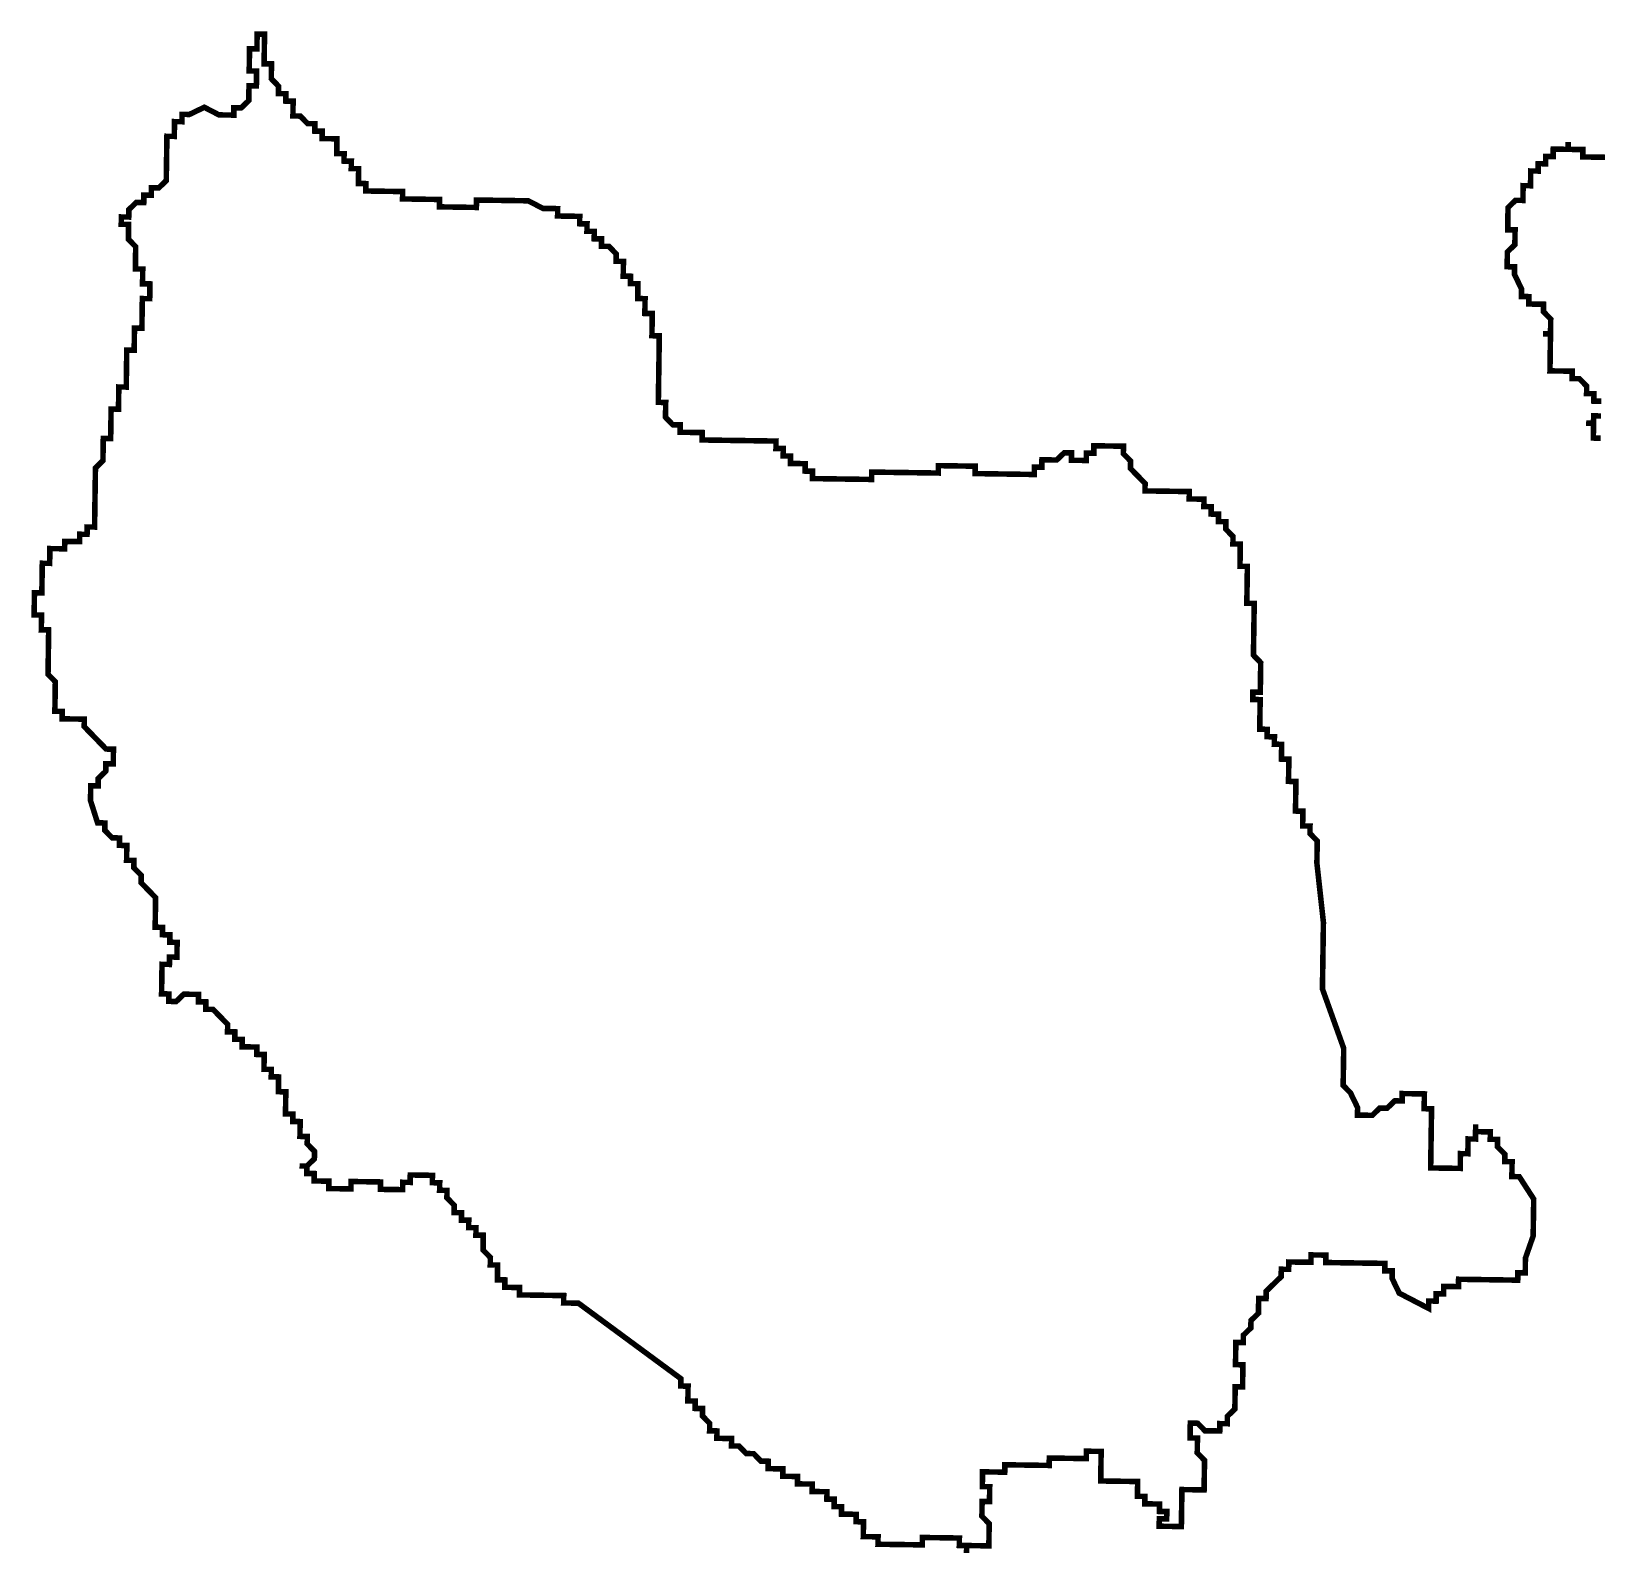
# Model space of a CAD drawing. Header units: metres. Extents: x 257673 to 289848, y 2129691 to 2228029.
# Drawn here: x 269613 to 270455, y 2143900 to 2144720 of the extents above; entities that cross this region are included whole.
import ezdxf

# ---------------------------------------------------------------- set-up
doc = ezdxf.new("R2010")
doc.units = ezdxf.units.M
doc.header["$MEASUREMENT"] = 0
doc.layers.add('HAZARDS LINE', color=1, linetype='Continuous')

msp = doc.modelspace()

# ---------------------------------------------------------------- linework, layer by layer
at = {"layer": 'HAZARDS LINE', "lineweight": 0, "const_width": 2.98}
msp.add_lwpolyline([(270304.32, 2144272.19), (270304.38, 2144276.16), (270304.44, 2144280.14), (270304.5, 2144284.11), (270300.59, 2144288.15), (270300.64, 2144292.12), (270296.67, 2144292.18), (270296.73, 2144296.16), (270296.79, 2144300.13), (270292.81, 2144300.19), (270292.87, 2144304.17), (270292.93, 2144308.14), (270292.99, 2144312.12), (270293.05, 2144316.09), (270289.07, 2144316.15), (270289.13, 2144320.13), (270289.19, 2144324.1), (270289.25, 2144328.08), (270285.28, 2144328.14), (270285.33, 2144332.11), (270285.39, 2144336.09), (270281.42, 2144336.15), (270281.48, 2144340.12), (270277.5, 2144340.18), (270277.56, 2144344.16), (270273.59, 2144344.22), (270273.65, 2144348.19), (270273.7, 2144352.17), (270273.76, 2144356.14), (270273.82, 2144360.12), (270269.85, 2144360.18), (270269.91, 2144364.15), (270273.88, 2144364.1), (270273.94, 2144368.07), (270274, 2144372.05), (270274.06, 2144376.02), (270274.12, 2144380), (270270.2, 2144384.03), (270270.26, 2144388.01), (270270.32, 2144391.98), (270270.44, 2144399.93), (270270.5, 2144403.91), (270270.56, 2144407.89), (270270.61, 2144411.86), (270266.64, 2144411.92), (270266.7, 2144415.9), (270266.76, 2144419.87), (270266.82, 2144423.85), (270266.88, 2144427.82), (270266.93, 2144431.8), (270262.96, 2144431.86), (270263.02, 2144435.83), (270263.08, 2144439.81), (270263.14, 2144443.78), (270259.16, 2144443.84), (270259.22, 2144447.82), (270255.31, 2144451.85), (270255.36, 2144455.83), (270251.39, 2144455.89), (270251.45, 2144459.86), (270247.47, 2144459.92), (270247.53, 2144463.9), (270243.56, 2144463.96), (270243.62, 2144467.93), (270239.64, 2144467.99), (270235.67, 2144468.05), (270235.73, 2144472.02), (270231.75, 2144472.08), (270227.78, 2144472.14), (270223.8, 2144472.2), (270219.83, 2144472.26), (270215.85, 2144472.32), (270211.88, 2144472.38), (270211.94, 2144476.35), (270208.02, 2144480.39), (270204.1, 2144484.42), (270204.16, 2144488.4), (270200.25, 2144492.43), (270200.31, 2144496.41), (270196.33, 2144496.47), (270192.36, 2144496.53), (270188.38, 2144496.59), (270184.41, 2144496.64), (270184.35, 2144492.67), (270180.37, 2144492.73), (270180.31, 2144488.75), (270176.34, 2144488.81), (270172.36, 2144488.87), (270172.42, 2144492.85), (270168.45, 2144492.9), (270164.41, 2144488.99), (270160.44, 2144489.05), (270156.46, 2144489.11), (270156.4, 2144485.13), (270152.43, 2144485.19), (270152.37, 2144481.21), (270148.4, 2144481.27), (270144.42, 2144481.33), (270140.45, 2144481.39), (270136.47, 2144481.45), (270132.5, 2144481.51), (270128.52, 2144481.57), (270124.55, 2144481.63), (270120.57, 2144481.69), (270120.63, 2144485.66), (270116.66, 2144485.72), (270112.68, 2144485.78), (270108.71, 2144485.84), (270104.73, 2144485.9), (270100.76, 2144485.96), (270100.7, 2144481.98), (270096.72, 2144482.04), (270092.75, 2144482.1), (270088.77, 2144482.16), (270084.8, 2144482.22), (270080.82, 2144482.28), (270076.85, 2144482.33), (270072.87, 2144482.39), (270068.9, 2144482.45), (270064.92, 2144482.51), (270064.86, 2144478.54), (270060.89, 2144478.6), (270056.91, 2144478.65), (270052.94, 2144478.71), (270048.96, 2144478.77), (270044.99, 2144478.83), (270041.01, 2144478.89), (270037.04, 2144478.95), (270033.06, 2144479.01), (270033.12, 2144482.98), (270029.15, 2144483.04), (270029.21, 2144487.02), (270025.23, 2144487.08), (270021.26, 2144487.14), (270021.32, 2144491.11), (270017.34, 2144491.17), (270017.4, 2144495.15), (270013.43, 2144495.21), (270013.48, 2144499.18), (270009.51, 2144499.24), (270005.54, 2144499.3), (270001.56, 2144499.36), (269997.59, 2144499.42), (269993.61, 2144499.48), (269989.64, 2144499.53), (269985.66, 2144499.59), (269981.69, 2144499.65), (269977.71, 2144499.71), (269973.74, 2144499.77), (269973.79, 2144503.75), (269969.82, 2144503.81), (269965.84, 2144503.86), (269961.87, 2144503.92), (269961.93, 2144507.9), (269957.95, 2144507.96), (269954.04, 2144511.99), (269954.1, 2144515.97), (269954.16, 2144519.94), (269950.18, 2144520), (269950.24, 2144523.98), (269950.3, 2144527.95), (269950.36, 2144531.93), (269950.42, 2144535.9), (269950.48, 2144539.88), (269950.54, 2144543.86), (269950.59, 2144547.83), (269950.65, 2144551.81), (269950.71, 2144555.78), (269946.74, 2144555.84), (269946.8, 2144559.82), (269946.86, 2144563.79), (269946.91, 2144567.77), (269942.94, 2144567.83), (269943, 2144571.8), (269943.06, 2144575.78), (269939.08, 2144575.84), (269939.14, 2144579.81), (269939.2, 2144583.79), (269935.23, 2144583.85), (269935.28, 2144587.82), (269931.31, 2144587.88), (269931.37, 2144591.86), (269931.43, 2144595.83), (269927.45, 2144595.89), (269927.51, 2144599.87), (269923.6, 2144603.9), (269919.62, 2144603.96), (269919.68, 2144607.94), (269915.71, 2144607.99), (269915.76, 2144611.97), (269911.79, 2144612.03), (269911.85, 2144616), (269907.87, 2144616.06), (269907.93, 2144620.04), (269903.96, 2144620.1), (269899.98, 2144620.16), (269896.01, 2144620.22), (269896.07, 2144624.19), (269892.09, 2144624.25), (269888.12, 2144624.31), (269880.23, 2144628.4), (269876.25, 2144628.46), (269872.28, 2144628.52), (269868.3, 2144628.58), (269860.35, 2144628.7), (269856.38, 2144628.76), (269852.4, 2144628.82), (269852.34, 2144624.84), (269848.37, 2144624.9), (269844.39, 2144624.96), (269840.42, 2144625.02), (269836.44, 2144625.08), (269832.47, 2144625.14), (269832.53, 2144629.11), (269828.55, 2144629.17), (269824.58, 2144629.23), (269820.6, 2144629.29), (269816.63, 2144629.35), (269812.65, 2144629.41), (269812.71, 2144633.38), (269808.74, 2144633.44), (269804.76, 2144633.5), (269800.79, 2144633.56), (269796.81, 2144633.62), (269792.84, 2144633.68), (269792.9, 2144637.65), (269788.92, 2144637.71), (269788.98, 2144641.69), (269789.04, 2144645.66), (269785.06, 2144645.72), (269785.12, 2144649.7), (269781.15, 2144649.76), (269781.21, 2144653.73), (269777.23, 2144653.79), (269777.29, 2144657.77), (269777.35, 2144661.74), (269773.38, 2144661.8), (269769.4, 2144661.86), (269769.46, 2144665.83), (269765.48, 2144665.89), (269765.54, 2144669.87), (269761.57, 2144669.93), (269757.65, 2144673.96), (269753.68, 2144674.02), (269753.74, 2144678), (269753.8, 2144681.97), (269749.82, 2144682.03), (269749.88, 2144686.01), (269745.9, 2144686.07), (269745.96, 2144690.04), (269742.05, 2144694.08), (269742.11, 2144698.05), (269742.17, 2144702.03), (269738.19, 2144702.09), (269738.25, 2144706.06), (269738.31, 2144710.04), (269738.37, 2144714.01), (269738.43, 2144717.99), (269734.45, 2144718.05), (269734.39, 2144714.07), (269734.33, 2144710.1), (269730.36, 2144710.16), (269730.3, 2144706.18), (269730.24, 2144702.2), (269730.18, 2144698.23), (269734.16, 2144698.17), (269734.1, 2144694.19), (269734.04, 2144690.22), (269730.06, 2144690.28), (269730.01, 2144686.3), (269729.95, 2144682.33), (269725.91, 2144678.41), (269721.94, 2144678.47), (269721.88, 2144674.49), (269717.9, 2144674.55), (269713.93, 2144674.61), (269706.04, 2144678.7), (269698.03, 2144674.85), (269694.05, 2144674.91), (269694, 2144670.93), (269690.02, 2144670.99), (269689.96, 2144667.01), (269689.9, 2144663.04), (269685.93, 2144663.1), (269685.87, 2144659.12), (269685.81, 2144655.15), (269685.75, 2144651.17), (269685.69, 2144647.2), (269685.63, 2144643.22), (269685.57, 2144639.24), (269681.54, 2144635.33), (269677.56, 2144635.39), (269677.51, 2144631.41), (269673.53, 2144631.47), (269673.47, 2144627.49), (269669.5, 2144627.55), (269665.46, 2144623.64), (269665.4, 2144619.66), (269661.43, 2144619.72), (269661.37, 2144615.75), (269665.34, 2144615.69), (269665.29, 2144611.71), (269665.23, 2144607.74), (269669.14, 2144603.7), (269669.08, 2144599.72), (269669.02, 2144595.75), (269668.97, 2144591.77), (269672.94, 2144591.71), (269672.88, 2144587.74), (269672.82, 2144583.76), (269676.8, 2144583.7), (269676.74, 2144579.73), (269676.68, 2144575.75), (269672.7, 2144575.81), (269672.65, 2144571.84), (269672.59, 2144567.86), (269672.53, 2144563.89), (269672.47, 2144559.91), (269668.49, 2144559.97), (269668.43, 2144555.99), (269668.38, 2144552.02), (269668.32, 2144548.04), (269664.34, 2144548.1), (269664.28, 2144544.13), (269664.22, 2144540.15), (269664.17, 2144536.18), (269664.11, 2144532.2), (269664.05, 2144528.22), (269660.07, 2144528.28), (269660.01, 2144524.31), (269659.95, 2144520.33), (269659.9, 2144516.36), (269655.92, 2144516.42), (269655.86, 2144512.44), (269655.8, 2144508.46), (269655.74, 2144504.49), (269655.68, 2144500.51), (269651.71, 2144500.57), (269651.65, 2144496.6), (269651.59, 2144492.62), (269651.53, 2144488.65), (269647.5, 2144484.73), (269647.44, 2144480.75), (269647.38, 2144476.78), (269647.32, 2144472.8), (269647.26, 2144468.83), (269647.2, 2144464.85), (269647.14, 2144460.88), (269647.09, 2144456.9), (269647.03, 2144452.93), (269643.05, 2144452.98), (269642.99, 2144449.01), (269639.02, 2144449.07), (269638.96, 2144445.09), (269634.98, 2144445.15), (269631.01, 2144445.21), (269630.95, 2144441.23), (269626.98, 2144441.29), (269623, 2144441.35), (269622.94, 2144437.38), (269622.88, 2144433.4), (269618.91, 2144433.46), (269618.85, 2144429.48), (269618.79, 2144425.51), (269618.73, 2144421.53), (269618.67, 2144417.56), (269614.7, 2144417.62), (269614.64, 2144413.64), (269614.58, 2144409.67), (269614.52, 2144405.69), (269618.49, 2144405.63), (269618.44, 2144401.66), (269618.38, 2144397.68), (269622.35, 2144397.62), (269622.29, 2144393.65), (269622.23, 2144389.67), (269622.17, 2144385.69), (269622.12, 2144381.72), (269622.06, 2144377.74), (269622, 2144373.77), (269625.91, 2144369.73), (269625.85, 2144365.76), (269625.8, 2144361.78), (269625.74, 2144357.81), (269625.68, 2144353.83), (269629.65, 2144353.77), (269629.59, 2144349.8), (269633.57, 2144349.74), (269637.54, 2144349.68), (269641.52, 2144349.62), (269641.46, 2144345.64), (269645.37, 2144341.61), (269649.29, 2144337.58), (269653.21, 2144333.54), (269657.18, 2144333.48), (269657.12, 2144329.51), (269657.06, 2144325.53), (269653.09, 2144325.59), (269653.03, 2144321.61), (269649, 2144317.7), (269648.94, 2144313.72), (269644.96, 2144313.78), (269644.84, 2144305.83), (269648.64, 2144293.84), (269652.62, 2144293.79), (269652.56, 2144289.81), (269656.47, 2144285.78), (269660.45, 2144285.72), (269660.39, 2144281.74), (269664.36, 2144281.68), (269664.31, 2144277.71), (269664.25, 2144273.73), (269668.22, 2144273.67), (269668.16, 2144269.7), (269672.08, 2144265.66), (269672.02, 2144261.69), (269675.94, 2144257.65), (269679.85, 2144253.62), (269679.79, 2144249.64), (269679.73, 2144245.67), (269679.67, 2144241.69), (269679.62, 2144237.72), (269683.59, 2144237.66), (269683.53, 2144233.68), (269687.51, 2144233.62), (269687.45, 2144229.65), (269691.42, 2144229.59), (269691.36, 2144225.61), (269691.3, 2144221.64), (269687.33, 2144221.7), (269687.27, 2144217.72), (269683.3, 2144217.78), (269683.24, 2144213.8), (269683.18, 2144209.83), (269683.12, 2144205.85), (269683.06, 2144201.88), (269687.03, 2144201.82), (269686.98, 2144197.84), (269690.95, 2144197.78), (269694.98, 2144201.7), (269698.96, 2144201.64), (269702.93, 2144201.58), (269702.87, 2144197.61), (269706.85, 2144197.55), (269706.79, 2144193.57), (269710.77, 2144193.51), (269714.68, 2144189.48), (269718.6, 2144185.44), (269718.54, 2144181.47), (269722.51, 2144181.41), (269722.45, 2144177.43), (269726.43, 2144177.37), (269726.37, 2144173.4), (269730.35, 2144173.34), (269734.32, 2144173.28), (269734.26, 2144169.31), (269738.24, 2144169.25), (269738.18, 2144165.27), (269738.12, 2144161.3), (269742.09, 2144161.24), (269742.03, 2144157.26), (269746.01, 2144157.2), (269745.95, 2144153.23), (269745.89, 2144149.25), (269749.87, 2144149.19), (269749.81, 2144145.22), (269749.75, 2144141.24), (269749.69, 2144137.27), (269753.66, 2144137.21), (269753.6, 2144133.23), (269757.58, 2144133.17), (269757.52, 2144129.2), (269757.46, 2144125.22), (269761.44, 2144125.16), (269761.38, 2144121.19), (269765.29, 2144117.15), (269765.23, 2144113.18), (269761.2, 2144109.26), (269757.23, 2144109.32), (269761.2, 2144109.26), (269761.14, 2144105.28), (269765.12, 2144105.22), (269765.06, 2144101.25), (269769.03, 2144101.19), (269773.01, 2144101.13), (269772.95, 2144097.16), (269776.92, 2144097.1), (269780.9, 2144097.04), (269784.87, 2144096.98), (269784.93, 2144100.95), (269788.91, 2144100.9), (269792.88, 2144100.84), (269796.86, 2144100.78), (269800.83, 2144100.72), (269800.77, 2144096.74), (269804.75, 2144096.68), (269808.72, 2144096.63), (269812.7, 2144096.57), (269812.76, 2144100.54), (269816.73, 2144100.48), (269816.79, 2144104.46), (269820.77, 2144104.4), (269824.74, 2144104.34), (269828.71, 2144104.28), (269828.66, 2144100.31), (269832.63, 2144100.25), (269832.57, 2144096.27), (269836.55, 2144096.21), (269836.49, 2144092.24), (269840.4, 2144088.2), (269840.34, 2144084.23), (269844.32, 2144084.17), (269844.26, 2144080.19), (269848.24, 2144080.13), (269848.18, 2144076.16), (269852.15, 2144076.1), (269852.09, 2144072.12), (269856.07, 2144072.06), (269856.01, 2144068.09), (269855.95, 2144064.11), (269859.87, 2144060.08), (269859.81, 2144056.1), (269863.78, 2144056.04), (269863.72, 2144052.07), (269863.66, 2144048.09), (269867.64, 2144048.03), (269867.58, 2144044.06), (269871.55, 2144044), (269875.53, 2144043.94), (269875.47, 2144039.96), (269879.44, 2144039.91), (269883.42, 2144039.85), (269887.39, 2144039.79), (269891.37, 2144039.73), (269895.34, 2144039.67), (269899.32, 2144039.61), (269899.26, 2144035.64), (269903.24, 2144035.58), (269907.21, 2144035.52), (269934.74, 2144015.23), (269962.27, 2143994.94), (269962.21, 2143990.96), (269966.18, 2143990.9), (269966.13, 2143986.93), (269966.07, 2143982.95), (269970.04, 2143982.89), (269969.98, 2143978.92), (269973.96, 2143978.86), (269973.9, 2143974.88), (269977.81, 2143970.85), (269977.76, 2143966.87), (269981.73, 2143966.81), (269981.67, 2143962.84), (269985.65, 2143962.78), (269989.62, 2143962.72), (269989.56, 2143958.74), (269993.54, 2143958.68), (269997.45, 2143954.65), (270001.43, 2143954.59), (270005.34, 2143950.56), (270009.32, 2143950.5), (270009.26, 2143946.52), (270013.23, 2143946.46), (270017.21, 2143946.4), (270017.15, 2143942.43), (270021.13, 2143942.37), (270025.1, 2143942.31), (270025.04, 2143938.34), (270029.02, 2143938.28), (270032.99, 2143938.22), (270032.93, 2143934.24), (270036.91, 2143934.18), (270040.88, 2143934.12), (270040.82, 2143930.15), (270044.8, 2143930.09), (270044.74, 2143926.11), (270048.71, 2143926.05), (270048.66, 2143922.08), (270052.63, 2143922.02), (270056.6, 2143921.96), (270056.55, 2143917.99), (270060.52, 2143917.93), (270060.46, 2143913.95), (270060.4, 2143909.98), (270064.38, 2143909.92), (270068.35, 2143909.86), (270068.29, 2143905.88), (270072.27, 2143905.82), (270076.24, 2143905.76), (270080.22, 2143905.71), (270084.19, 2143905.65), (270088.17, 2143905.59), (270092.14, 2143905.53), (270092.2, 2143909.5), (270096.18, 2143909.44), (270100.15, 2143909.39), (270104.13, 2143909.33), (270108.1, 2143909.27), (270112.08, 2143909.21), (270112.02, 2143905.23), (270115.99, 2143905.17), (270115.93, 2143901.2), (270115.99, 2143905.17), (270119.97, 2143905.12), (270123.94, 2143905.06), (270127.92, 2143905), (270127.98, 2143908.97), (270128.04, 2143912.95), (270128.09, 2143916.92), (270124.18, 2143920.96), (270124.24, 2143924.93), (270124.3, 2143928.91), (270128.27, 2143928.85), (270128.33, 2143932.83), (270128.39, 2143936.8), (270124.41, 2143936.86), (270124.47, 2143940.84), (270124.53, 2143944.81), (270128.51, 2143944.75), (270132.48, 2143944.69), (270136.46, 2143944.63), (270136.52, 2143948.61), (270140.49, 2143948.55), (270144.47, 2143948.49), (270148.44, 2143948.43), (270152.42, 2143948.37), (270156.39, 2143948.32), (270160.37, 2143948.26), (270160.42, 2143952.23), (270164.4, 2143952.17), (270168.37, 2143952.11), (270172.35, 2143952.05), (270176.32, 2143952), (270180.3, 2143951.94), (270180.36, 2143955.91), (270184.33, 2143955.85), (270188.31, 2143955.79), (270188.25, 2143951.82), (270188.19, 2143947.84), (270188.13, 2143943.87), (270188.07, 2143939.89), (270192.05, 2143939.83), (270196.02, 2143939.77), (270200, 2143939.72), (270203.97, 2143939.66), (270207.95, 2143939.6), (270207.89, 2143935.62), (270207.83, 2143931.65), (270211.8, 2143931.59), (270211.74, 2143927.61), (270215.72, 2143927.55), (270219.69, 2143927.49), (270219.63, 2143923.52), (270223.61, 2143923.46), (270223.55, 2143919.48), (270219.58, 2143919.54), (270219.52, 2143915.57), (270223.49, 2143915.51), (270227.47, 2143915.45), (270231.44, 2143915.39), (270231.5, 2143919.37), (270231.56, 2143923.34), (270231.62, 2143927.32), (270231.68, 2143931.29), (270231.74, 2143935.27), (270235.71, 2143935.21), (270239.69, 2143935.15), (270243.66, 2143935.09), (270243.72, 2143939.07), (270243.78, 2143943.04), (270243.84, 2143947.02), (270243.9, 2143950.99), (270239.98, 2143955.03), (270240.04, 2143959), (270240.1, 2143962.98), (270236.12, 2143963.04), (270236.18, 2143967.01), (270236.24, 2143970.99), (270240.22, 2143970.93), (270244.13, 2143966.9), (270248.11, 2143966.84), (270252.08, 2143966.78), (270252.14, 2143970.75), (270256.12, 2143970.69), (270256.18, 2143974.67), (270260.21, 2143978.59), (270260.27, 2143982.56), (270260.33, 2143986.54), (270260.39, 2143990.51), (270264.36, 2143990.45), (270264.42, 2143994.43), (270264.48, 2143998.4), (270264.54, 2144002.38), (270260.56, 2144002.44), (270260.62, 2144006.41), (270260.68, 2144010.39), (270260.74, 2144014.37), (270264.72, 2144014.31), (270264.77, 2144018.28), (270268.81, 2144022.2), (270268.87, 2144026.17), (270272.9, 2144030.09), (270272.96, 2144034.07), (270273.02, 2144038.04), (270276.99, 2144037.98), (270277.05, 2144041.96), (270281.09, 2144045.88), (270285.12, 2144049.79), (270285.18, 2144053.77), (270289.16, 2144053.71), (270289.21, 2144057.68), (270293.19, 2144057.62), (270297.16, 2144057.57), (270301.14, 2144057.51), (270301.2, 2144061.48), (270305.17, 2144061.42), (270309.15, 2144061.36), (270309.09, 2144057.39), (270313.06, 2144057.33), (270317.04, 2144057.27), (270321.01, 2144057.21), (270324.99, 2144057.15), (270328.96, 2144057.09), (270332.94, 2144057.04), (270336.91, 2144056.98), (270340.89, 2144056.92), (270340.83, 2144052.94), (270344.8, 2144052.88), (270344.74, 2144048.91), (270348.6, 2144040.9), (270356.49, 2144036.8), (270364.38, 2144032.71), (270364.44, 2144036.69), (270368.42, 2144036.63), (270368.48, 2144040.6), (270372.45, 2144040.54), (270372.51, 2144044.52), (270376.49, 2144044.46), (270380.46, 2144044.4), (270380.52, 2144048.38), (270384.49, 2144048.32), (270388.47, 2144048.26), (270392.44, 2144048.2), (270396.42, 2144048.14), (270400.39, 2144048.08), (270404.37, 2144048.02), (270408.34, 2144047.96), (270412.32, 2144047.9), (270412.38, 2144051.88), (270416.35, 2144051.82), (270416.41, 2144055.8), (270416.47, 2144059.77), (270420.62, 2144071.64), (270420.92, 2144091.52), (270413.14, 2144103.56), (270409.17, 2144103.62), (270409.23, 2144107.6), (270409.29, 2144111.57), (270405.31, 2144111.63), (270405.37, 2144115.61), (270401.46, 2144119.64), (270401.51, 2144123.62), (270397.54, 2144123.68), (270397.6, 2144127.65), (270393.62, 2144127.71), (270389.65, 2144127.77), (270389.71, 2144131.74), (270389.65, 2144127.77), (270389.59, 2144123.79), (270385.61, 2144123.85), (270385.56, 2144119.88), (270385.5, 2144115.9), (270381.52, 2144115.96), (270381.46, 2144111.98), (270381.4, 2144108.01), (270377.43, 2144108.07), (270373.45, 2144108.13), (270369.48, 2144108.19), (270365.5, 2144108.25), (270365.56, 2144112.22), (270365.62, 2144116.2), (270365.68, 2144120.17), (270365.74, 2144124.15), (270365.8, 2144128.12), (270365.86, 2144132.1), (270365.92, 2144136.07), (270365.98, 2144140.05), (270362, 2144140.11), (270362.06, 2144144.08), (270362.12, 2144148.06), (270358.14, 2144148.12), (270354.17, 2144148.18), (270350.19, 2144148.24), (270350.14, 2144144.26), (270346.16, 2144144.32), (270342.13, 2144140.4), (270338.15, 2144140.46), (270334.12, 2144136.55), (270330.14, 2144136.6), (270326.17, 2144136.66), (270326.23, 2144140.64), (270322.37, 2144148.65), (270318.45, 2144152.68), (270318.51, 2144156.66), (270318.57, 2144160.64), (270318.63, 2144164.61), (270318.69, 2144168.59), (270318.75, 2144172.56), (270307.3, 2144204.54), (270307.83, 2144240.32)], close=True, dxfattribs=at)
for points in [[(270459.19, 2144651.81), (270455.21, 2144651.87), (270451.24, 2144651.93), (270447.26, 2144651.99), (270447.32, 2144655.97), (270443.35, 2144656.02), (270439.37, 2144656.08), (270439.43, 2144660.06), (270439.37, 2144656.08), (270435.4, 2144656.14), (270431.42, 2144656.2), (270431.36, 2144652.23), (270427.39, 2144652.28), (270427.33, 2144648.31), (270423.35, 2144648.37), (270423.3, 2144644.39), (270419.32, 2144644.45), (270419.26, 2144640.48), (270419.2, 2144636.5), (270415.23, 2144636.56), (270415.17, 2144632.58), (270415.11, 2144628.61), (270411.13, 2144628.67), (270407.1, 2144624.75), (270407.04, 2144620.77), (270406.98, 2144616.8), (270406.92, 2144612.82), (270410.9, 2144612.76), (270410.84, 2144608.79), (270410.78, 2144604.81), (270406.75, 2144600.9), (270406.69, 2144596.92), (270406.63, 2144592.95), (270410.6, 2144592.89), (270410.54, 2144588.91), (270414.4, 2144580.9), (270414.34, 2144576.93), (270418.32, 2144576.87), (270418.26, 2144572.89), (270422.23, 2144572.83), (270426.21, 2144572.77), (270426.15, 2144568.8), (270430.07, 2144564.76), (270430.01, 2144560.79), (270429.95, 2144556.81), (270425.97, 2144556.87), (270429.95, 2144556.81), (270429.89, 2144552.84), (270429.83, 2144548.86), (270429.77, 2144544.89), (270429.71, 2144540.91), (270429.65, 2144536.93), (270433.63, 2144536.88), (270437.6, 2144536.82), (270441.58, 2144536.76), (270441.52, 2144532.78), (270445.49, 2144532.72), (270449.41, 2144528.69), (270449.35, 2144524.71), (270453.32, 2144524.65), (270453.27, 2144520.68), (270457.24, 2144520.62)], [(270457.12, 2144512.67), (270453.15, 2144512.73), (270453.09, 2144508.75), (270449.11, 2144508.81), (270453.09, 2144508.75), (270453.03, 2144504.78), (270452.97, 2144500.8), (270456.95, 2144500.74)]]:
    msp.add_lwpolyline(points, dxfattribs=at)

doc.saveas('drawing.dxf')
